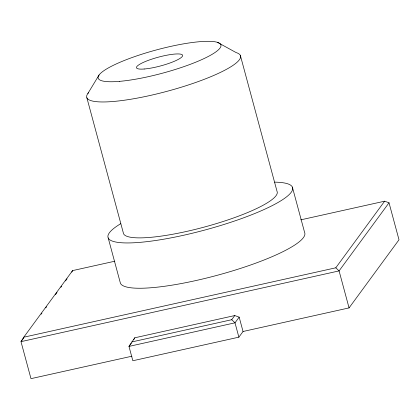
<?xml version="1.0" encoding="UTF-8"?>
<svg xmlns="http://www.w3.org/2000/svg" width="420" height="420" viewBox="0 0 420 420"><rect width="100%" height="100%" fill="white"/><g stroke="black" fill="none" stroke-linecap="round" stroke-linejoin="round"><path stroke-width="0.63" d="M71.767 272.071L72.597 270.601L114.833 261.209M133.691 339.749L134.799 337.79L234.764 315.551L239.164 317.142L243.038 331.49L238.875 337.166L132.846 360.749L128.977 346.406L134.799 337.79M87.885 93.482L99.089 74.981M72.597 270.601L23.767 337.207L21 341.659L30.98 378.656L131.901 356.213M23.709 337.964L21 341.659L339.082 270.905L389.02 202.787L384.62 201.196L300.762 219.854M41.129 314.202L41.905 313.142M45.775 307.865L46.547 306.805M55.451 294.661L56.999 292.546M60.874 287.269L61.646 286.209M65.515 280.933L67.064 278.817M131.245 343.308L128.977 346.406L235.006 322.822L239.164 317.142M131.749 341.954L231.714 319.715L234.764 315.551M23.767 337.207L335.79 267.803L384.62 201.196M243.038 331.49L349.062 307.907L399 239.783L389.02 202.787M217.439 42.331L236.145 52.584A79.642 15.062 -15.1 0 1 168.289 90.972A79.642 15.062 -15.1 0 1 88.505 92.71M335.79 267.803L339.082 270.905L349.062 307.907M231.714 319.715L235.006 322.822L238.875 337.166M292.383 187.142L304.61 232.444A95.571 18.071 -15.1 0 1 219.959 274.549A95.571 18.071 -15.1 0 1 120.425 283.253L108.203 237.946M240.366 55.466L277.037 191.373A79.642 15.062 -15.1 0 1 206.493 226.464A79.642 15.062 -15.1 0 1 123.548 233.714L86.877 97.802M274.654 182.154A95.571 18.071 -15.1 0 1 264.563 209.297A95.571 18.071 -15.1 0 1 143.089 242.067A95.571 18.071 -15.1 0 1 120.755 223.671M119.726 81.338A63.578 12.022 -15.1 0 0 220.001 48.085A63.578 12.022 -15.1 0 0 138.91 55.172A63.578 12.022 -15.1 0 0 119.726 81.338M144.202 69.006A23.893 4.52 -15.1 0 0 182.17 56.605A23.893 4.52 -15.1 0 0 152.266 58.984A23.893 4.52 -15.1 0 0 144.202 69.006"/></g></svg>
